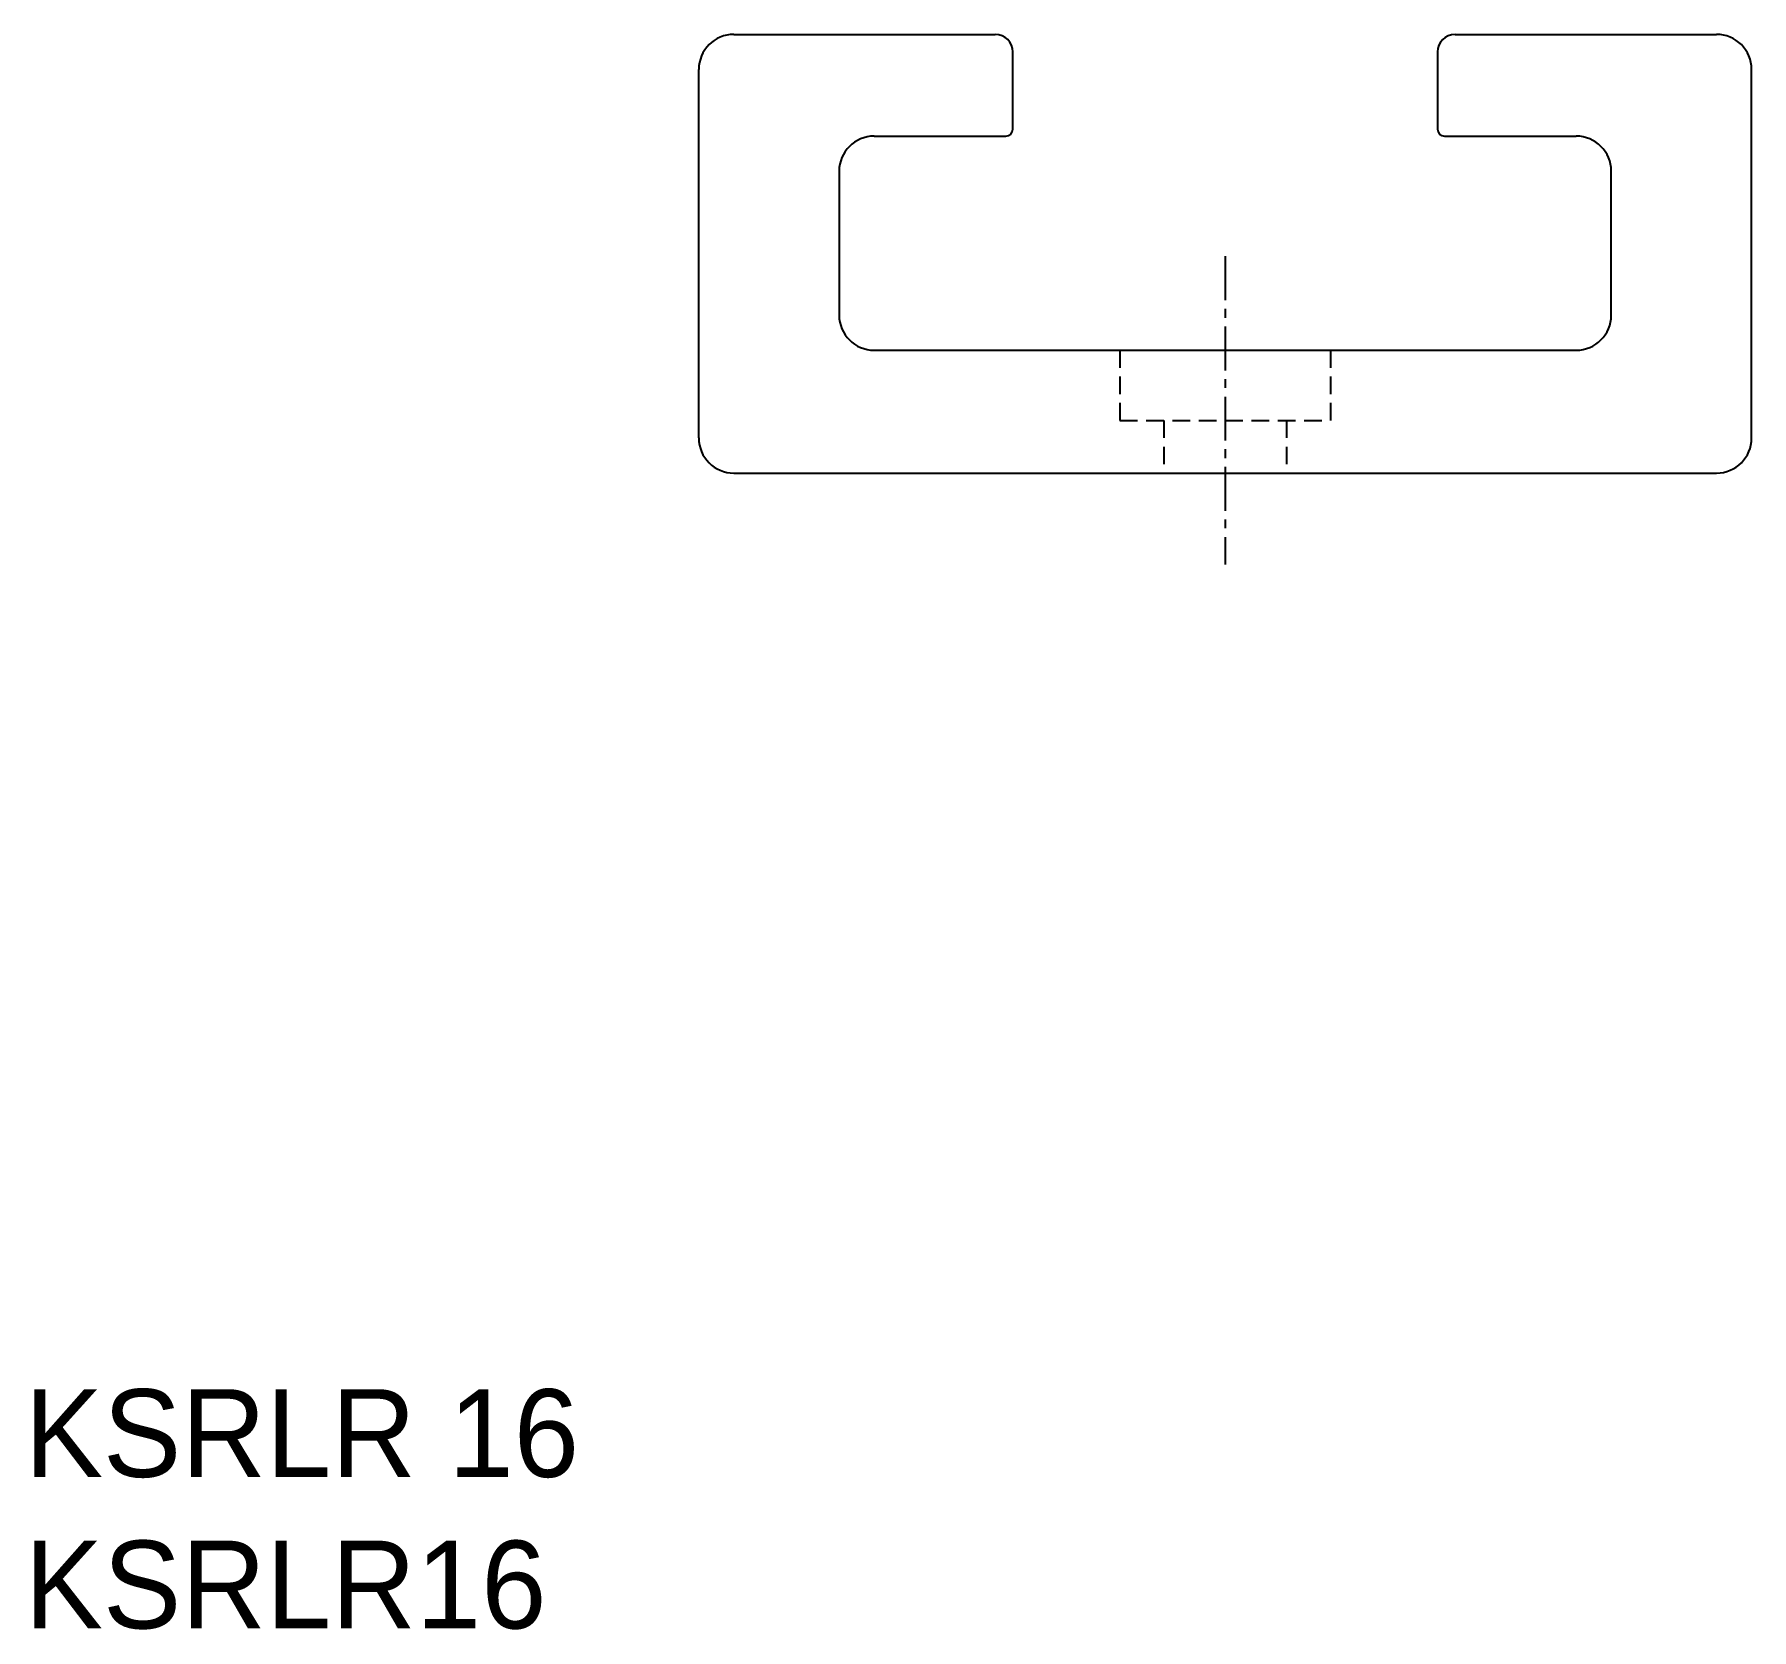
# Model space of a CAD drawing. Extents: x 6.1 to 55.1, y 0.5 to 46.
import ezdxf

# ---------------------------------------------------------------- set-up
doc = ezdxf.new("R2010")
doc.units = 0
doc.linetypes.add('CENTER', pattern=[2, 1.25, -0.25, 0.25, -0.25])
doc.linetypes.add('DASHED', pattern=[0.75, 0.5, -0.25])
doc.layers.get('0').update_dxf_attribs({"linetype": 'CONTINUOUS'})
doc.layers.add('CENTER', color=1, linetype='CENTER')

msp = doc.modelspace()

# ---------------------------------------------------------------- linework, layer by layer
at = {"color": 7, "linetype": 'CONTINUOUS'}
for p, q in [((26.061, 45.967), (33.511, 45.967)), ((46.611, 45.967), (54.061, 45.967)), ((34.011, 43.267), (34.011, 45.467)), ((46.111, 45.467), (46.111, 43.267)), ((25.061, 34.467), (25.061, 44.967)), ((55.061, 34.467), (55.061, 44.967)), ((30.061, 43.067), (33.811, 43.067)), ((46.311, 43.067), (50.061, 43.067)), ((29.061, 42.067), (29.061, 37.967)), ((51.061, 37.967), (51.061, 42.067)), ((30.061, 36.967), (50.061, 36.967)), ((26.061, 33.467), (54.061, 33.467))]:
    msp.add_line(p, q, dxfattribs=at)
at = {"color": 3, "linetype": 'DASHED'}
for p, q in [((37.061, 36.967), (37.061, 34.967)), ((43.061, 36.967), (43.061, 34.967)), ((37.061, 34.967), (43.061, 34.967)), ((38.311, 34.967), (38.311, 33.467)), ((41.811, 34.967), (41.811, 33.467))]:
    msp.add_line(p, q, dxfattribs=at)
at = {"color": 7, "linetype": 'CONTINUOUS'}
for centre, radius, start, end in [((26.061, 44.967), 1, 90, 180), ((33.511, 45.467), 0.5, 0, 90), ((46.611, 45.467), 0.5, 90, 180), ((54.061, 44.967), 1, 360, 90), ((30.061, 42.067), 1, 90, 180), ((33.811, 43.267), 0.2, 270, 0), ((46.311, 43.267), 0.2, 180, 270), ((50.061, 42.067), 1, 0, 90), ((30.061, 37.967), 1, 180, 270), ((50.061, 37.967), 1, 270, 0), ((26.061, 34.467), 1, 180, 270), ((54.061, 34.467), 1, 270, 0)]:
    msp.add_arc(centre, radius, start, end, dxfattribs=at)
at = {"layer": 'CENTER', "color": 1, "linetype": 'CENTER'}
msp.add_line((40.061, 39.644), (40.061, 30.865), dxfattribs=at)

# ---------------------------------------------------------------- texts
at = {"color": 7, "linetype": 'CONTINUOUS'}
for s, p in [('KSRLR 16', (5.856, 4.865)), ('KSRLR16', (5.856, 0.55))]:
    msp.add_text(s, height=2.5, dxfattribs=at).set_placement(p)

doc.saveas('drawing.dxf')
